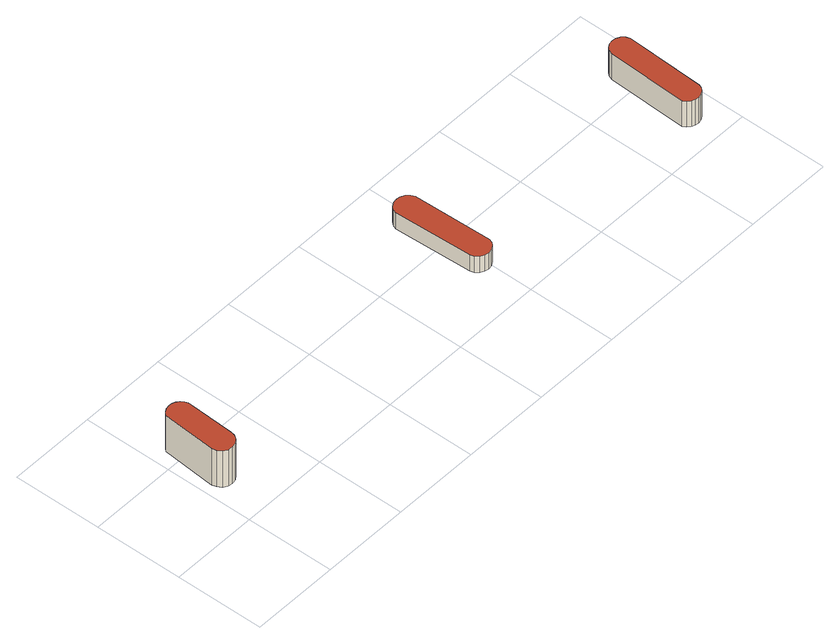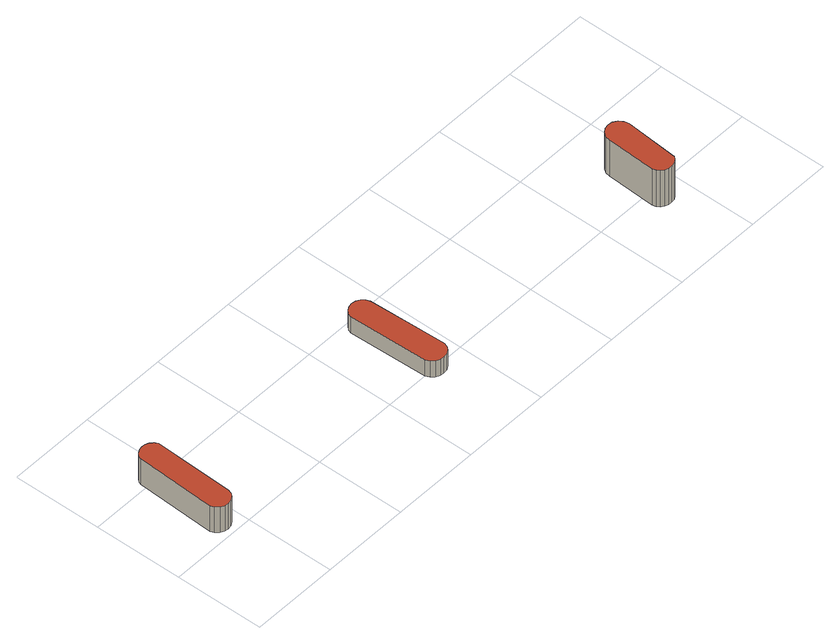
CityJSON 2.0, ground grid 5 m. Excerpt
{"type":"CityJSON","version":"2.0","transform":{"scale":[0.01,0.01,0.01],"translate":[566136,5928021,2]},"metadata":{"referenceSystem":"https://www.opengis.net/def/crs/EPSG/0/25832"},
"CityObjects":{
"building1":{"type":"Building","attributes":{"Grundfläche 2D":"5.138283","Grundhöhe NN":"2.252"},"geometry":[{"type":"Solid","lod":"3","boundaries":[[[[0,1,2,3,4,5,6,7,8,9,10,11,12,13,14,15,16,17]],[[18,19,6,5]],[[19,20,7,6]],[[20,21,8,7]],[[21,22,9,8]],[[22,23,10,9]],[[23,24,11,10]],[[24,25,12,11]],[[25,26,13,12]],[[26,27,14,13]],[[27,28,15,14]],[[28,29,16,15]],[[29,30,17,16]],[[30,31,0,17]],[[31,32,1,0]],[[32,33,2,1]],[[33,34,3,2]],[[34,35,4,3]],[[35,18,5,4]],[[28,27,26,25,24,23,22,21,20,19,18,35,34,33,32,31,30,29]]]],"semantics":{"surfaces":[{"type":"RoofSurface"},{"type":"WallSurface"},{"type":"GroundSurface"}],"values":[[0,1,1,1,1,1,1,1,1,1,1,1,1,1,1,1,1,1,1,2]]}}]},
"building2":{"type":"Building","attributes":{"Grundfläche 2D":"7.404468","Grundhöhe NN":"4.110"},"geometry":[{"type":"Solid","lod":"3","boundaries":[[[[36,37,38,39,40,41,42,43,44,45,46,47,48,49,50,51,52,53]],[[54,55,42,41]],[[56,54,41,40]],[[57,56,40,39]],[[55,58,43,42]],[[58,59,44,43]],[[59,60,45,44]],[[60,61,46,45]],[[61,62,47,46]],[[62,63,48,47]],[[63,64,49,48]],[[64,65,50,49]],[[65,66,51,50]],[[66,67,52,51]],[[67,68,53,52]],[[68,69,36,53]],[[69,70,37,36]],[[70,71,38,37]],[[71,57,39,38]],[[66,65,64,63,62,61,60,59,58,55,54,56,57,71,70,69,68,67]]]],"semantics":{"surfaces":[{"type":"RoofSurface"},{"type":"WallSurface"},{"type":"GroundSurface"}],"values":[[0,1,1,1,1,1,1,1,1,1,1,1,1,1,1,1,1,1,1,2]]}}]},
"building3":{"type":"Building","attributes":{"Grundfläche 2D":"6.953243","Grundhöhe NN":"3.893"},"geometry":[{"type":"Solid","lod":"3","boundaries":[[[[72,73,74,75,76,77,78,79,80,81,82,83,84,85,86,87,88,89]],[[90,91,79,78]],[[91,92,80,79]],[[92,93,81,80]],[[93,94,82,81]],[[94,95,83,82]],[[95,96,84,83]],[[96,97,85,84]],[[97,98,86,85]],[[98,99,87,86]],[[99,100,88,87]],[[100,101,89,88]],[[101,102,72,89]],[[102,103,73,72]],[[103,104,74,73]],[[104,105,75,74]],[[105,106,76,75]],[[107,90,78,77]],[[106,107,77,76]],[[99,98,97,96,95,94,93,92,91,90,107,106,105,104,103,102,101,100]]]],"semantics":{"surfaces":[{"type":"RoofSurface"},{"type":"WallSurface"},{"type":"GroundSurface"}],"values":[[0,1,1,1,1,1,1,1,1,1,1,1,1,1,1,1,1,1,1,2]]}}]}
},
"vertices":[
[176,611,265],[157,618,265],[136,619,265],[115,614,265],[97,603,265],[83,587,265],[57,284,265],[63,259,265],[79,235,265],[103,220,265],[129,216,265],[155,221,265],[179,237,265],[194,261,265],[199,287,265],[213,560,265],[206,580,265],[194,598,265],[83,587,25],[57,284,25],[63,259,25],[79,235,25],[103,220,25],[129,216,25],[155,221,25],[179,237,25],[194,261,25],[199,287,25],[213,560,25],[206,580,25],[194,598,25],[176,611,25],[157,618,25],[136,619,25],[115,614,25],[97,603,25],
[1817,674,317],[1794,670,317],[1772,657,317],[1756,638,317],[1747,616,317],[1766,174,317],[1774,152,317],[1790,133,317],[1812,121,317],[1835,117,317],[1858,121,317],[1880,133,317],[1896,152,317],[1904,174,317],[1890,619,317],[1880,641,317],[1863,659,317],[1841,671,317],[1766,174,211],[1774,152,211],[1747,616,211],[1756,638,211],[1790,133,211],[1812,121,211],[1835,117,211],[1858,121,211],[1880,133,211],[1896,152,211],[1904,174,211],[1890,619,211],[1880,641,211],[1863,659,211],[1841,671,211],[1817,674,211],[1794,670,211],[1772,657,211],
[3253,569,357],[3230,572,357],[3207,568,357],[3186,555,357],[3171,536,357],[3164,514,357],[3147,66,357],[3158,48,357],[3175,33,357],[3195,24,357],[3216,22,357],[3237,27,357],[3256,38,357],[3271,55,357],[3279,74,357],[3299,517,357],[3291,539,357],[3274,557,357],[3147,66,189],[3158,48,189],[3175,33,189],[3195,24,189],[3216,22,189],[3237,27,189],[3256,38,189],[3271,55,189],[3279,74,189],[3299,517,189],[3291,539,189],[3274,557,189],[3253,569,189],[3230,572,189],[3207,568,189],[3186,555,189],[3171,536,189],[3164,514,189]
]}
